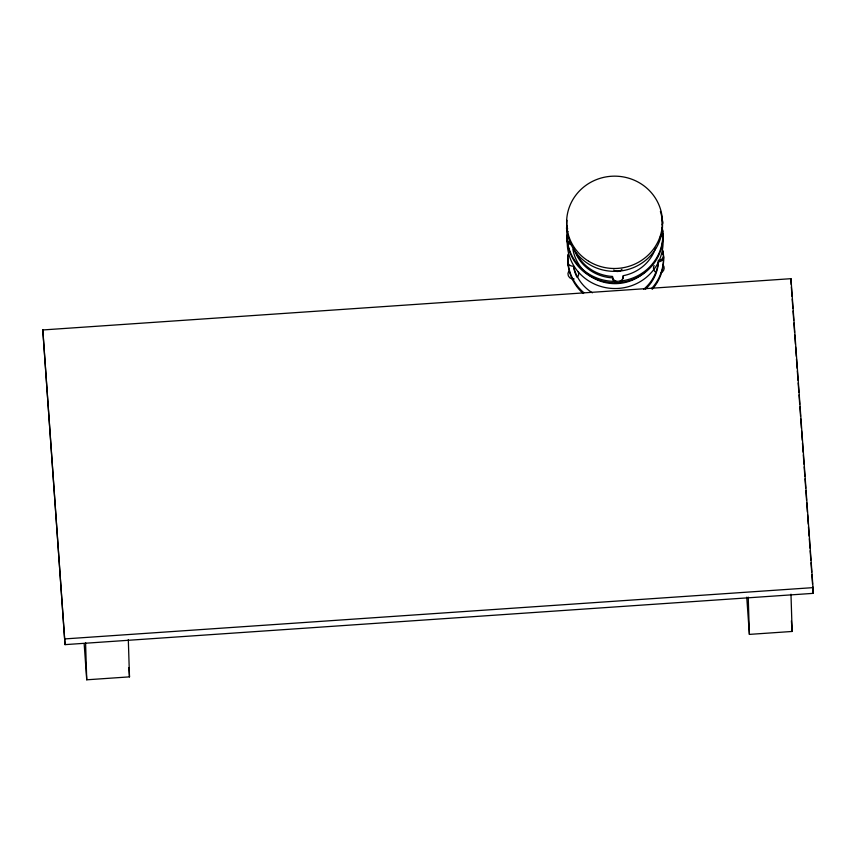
<?xml version="1.0" encoding="UTF-8"?>
<svg xmlns="http://www.w3.org/2000/svg" width="856" height="856" viewBox="0 0 856 856"><rect width="100%" height="100%" fill="white"/><g stroke="black" fill="none" stroke-linecap="round" stroke-linejoin="round"><path stroke-width="1.28" d="M619.765 271.084L616.042 271.331M42.8 329.956L790.965 278.682L813.018 587.633L813.2 593.358L65.035 644.632L42.8 329.956L65.035 644.632M64.853 638.908L813.018 587.633M84.177 643.926L86.734 679.803L129.491 676.871L128.314 639.603M746.742 597.188L749.396 634.392L792.153 631.461L790.976 594.192M662.255 220.12L662.501 223.705M566.982 230.253L566.726 226.669M791.34 287.07L792.003 296.39M792.196 299.054L792.859 308.374M793.052 311.038L793.715 320.369M793.908 323.033L794.571 332.353M794.764 335.017L795.427 344.337M795.609 347.001L796.283 356.321M796.465 358.985L797.139 368.305M797.321 370.969L797.995 380.289M798.177 382.953L798.851 392.273M799.033 394.937L799.697 404.257M799.889 406.921L800.553 416.251M800.745 418.905L801.409 428.235M801.601 430.9L802.265 440.219M802.457 442.884L803.121 452.203M803.313 454.868L803.977 464.187M804.169 466.852L804.833 476.171M805.025 478.836L805.689 488.155M805.881 490.82L806.545 500.139M806.737 502.804L807.401 512.123M807.593 514.788L808.257 524.118M808.449 526.782L809.113 536.102M809.305 538.766L809.969 548.086M810.161 550.75L810.825 560.07M811.017 562.734L811.681 572.054M811.873 574.718L812.537 584.038M812.729 586.702L813.2 593.358M791.393 620.835L792.153 631.461M128.828 667.573L129.491 676.871M790.965 278.682L791.147 284.406M748.23 597.124L749.396 634.392M623.222 277.141L623.179 275.707A42.853 41.291 -1.8 0 0 655.578 248.186M573.638 267.479L573.595 266.141A42.853 41.291 -1.8 0 0 592.373 292.827M85.568 642.535L86.734 679.803M662.073 219.767A5.361 5.157 -1.8 0 1 662.02 224.796M568.063 231.762A5.361 5.157 -1.8 0 1 567.164 225.642M621.98 269.287A5.361 5.157 -1.8 0 1 613.763 270.025M645.37 271.566A42.853 41.291 -1.8 0 1 601.993 281.688A42.853 41.291 -1.8 0 1 572.878 249.192M662.33 234.202A47.915 46.171 -1.8 0 1 618.995 288.376A47.915 46.171 -1.8 0 1 567.25 241.767M662.972 251.91A47.915 46.171 -1.8 0 1 652.261 289.285M583.161 293.49A47.915 46.171 -1.8 0 1 567.956 255.73M568.962 265.927A5.361 5.157 -1.8 0 1 568.063 264.59L568.02 263.156A5.361 5.157 -1.8 0 0 573.263 266.173M567.935 260.631A5.361 5.157 -1.8 0 0 567.806 261.005L567.763 259.582A5.361 5.157 -1.8 0 1 567.892 259.208M662.918 250.476A47.915 46.171 -1.8 0 1 651.523 288.622M583.888 292.741A47.915 46.171 -1.8 0 1 567.913 254.296M662.02 227.76A47.915 46.171 -1.8 0 1 618.62 282.662A47.915 46.171 -1.8 0 1 567.1 234.951M572.225 244.72A5.361 5.157 -1.8 0 1 567.346 241.702L567.293 240.269A5.361 5.157 -1.8 0 0 571.423 243.243M567.571 237.016A5.361 5.157 -1.8 0 0 567.089 238.118L567.036 236.684A5.361 5.157 -1.8 0 1 567.528 235.582M662.202 227.589A47.915 46.171 -1.8 0 1 615.154 281.378A47.915 46.171 -1.8 0 1 567.582 228.231M660.393 211.443A47.915 46.171 -1.8 0 1 619.209 271.138A47.915 46.171 -1.8 0 1 566.982 220.324M663.079 264.921A5.361 5.157 -1.8 0 1 661.121 272.7M656.188 272.55A5.361 5.157 -1.8 0 1 654.134 265.531M578.132 271.662A5.361 5.157 -1.8 0 1 577.34 277.291M574.151 279.002A5.361 5.157 -1.8 0 1 568.63 271.395M660.265 236.791A5.361 5.157 -1.8 0 0 662.822 233.72L662.865 235.154A5.361 5.157 -1.8 0 1 662.159 236.588M662.17 229.44A5.361 5.157 -1.8 0 1 662.565 230.136L662.608 231.569A5.361 5.157 -1.8 0 0 662.212 230.874M623.211 276.028A5.361 5.157 -1.8 0 1 620.076 281.1L620.119 282.523A5.361 5.157 -1.8 0 0 622.751 280.03M612.522 276.766A5.361 5.157 -1.8 0 0 616.352 281.346L616.406 282.78A5.361 5.157 -1.8 0 1 612.575 278.189M623.264 277.462A5.361 5.157 -1.8 0 1 623.222 278.542M576.013 252.584A42.853 41.291 -1.8 0 0 612.511 276.435L612.564 277.868A42.853 41.291 -1.8 0 1 573.691 247.801M658.767 260.32A5.361 5.157 -1.8 0 0 663.539 256.618L663.582 258.041A5.361 5.157 -1.8 0 1 658.81 261.743M662.886 252.338A5.361 5.157 -1.8 0 1 663.282 253.034L663.325 254.457A5.361 5.157 -1.8 0 0 662.94 253.772M643.637 289.307A42.853 41.291 -1.8 0 0 658.435 260.331L658.478 261.754A42.853 41.291 -1.8 0 1 645.478 289.157M576.784 276.905A42.853 41.291 -1.8 0 1 573.873 268.613M588.66 261.251A47.915 46.171 -1.8 0 0 662.384 224.368A47.915 46.171 -1.8 0 0 592.534 181.354A47.915 46.171 -1.8 0 0 588.66 261.251"/></g></svg>
